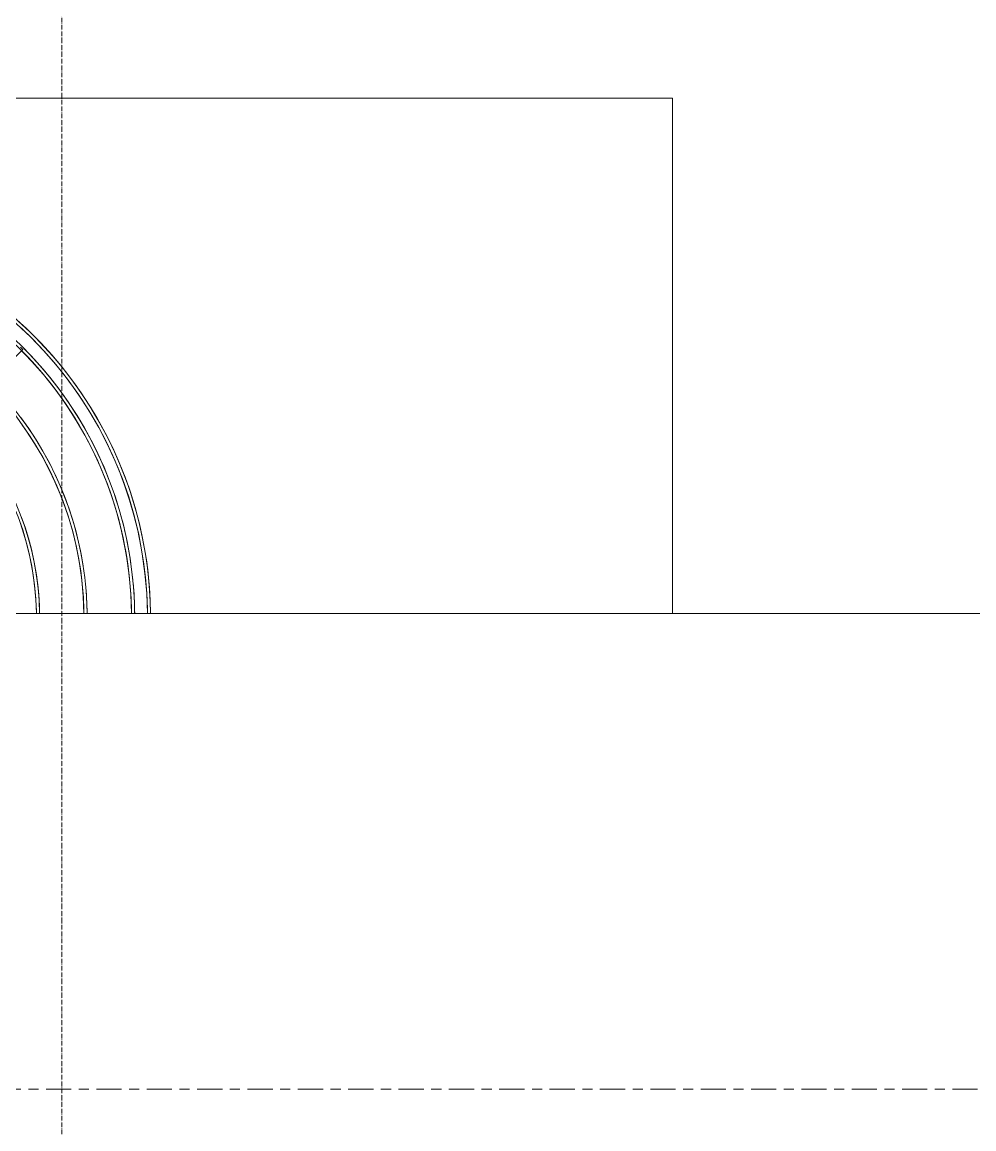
# Model space of a CAD drawing. Header units: millimetres. Extents: x -10599 to 108788, y -9455 to 93550.
# Drawn here: x 24676 to 25276, y 21875 to 22573 of the extents above; entities that cross this region are included whole.
import ezdxf

# ---------------------------------------------------------------- set-up
doc = ezdxf.new("R2010")
doc.units = ezdxf.units.MM
doc.linetypes.add('Centre', pattern=[31.75, 6.35, -4.7625, 15.875, -4.7625])
doc.linetypes.add('Grid Line', pattern=[4.2, 3, -0.6, 0, -0.6])
for name, color, linetype, lineweight in [('M-EQPM', 44, 'Continuous', 5), ('NET-THAY', 2, 'Continuous', 9), ('TRUC', 225, 'Continuous', 5)]:
    doc.layers.add(name, color=color, linetype=linetype, lineweight=lineweight)

# ---------------------------------------------------------------- blocks, each defined once
blk = doc.blocks.new('ALB-AC MAY LANH - Generic _Without Brackets_-1836009-MẶT ĐỨNG 1-14')
at = {"layer": 'M-EQPM'}
for p, q in [((9440.9, 19225), (10310.9, 19225)), ((10310.9, 19225), (10310.9, 18900)), ((9901.32, 19066.5), (9899.9, 19067.91)), ((9752.82, 18918.01), (9901.32, 19066.5))]:
    blk.add_line(p, q, dxfattribs=at)
at = {"layer": 'M-EQPM', "flags": 128}
for points in [[(9981.85, 18900), (9981.7, 18907.54), (9981.1, 18917.56), (9980.1, 18927.55), (9978.7, 18937.49), (9976.9, 18947.37), (9974.71, 18957.16), (9972.13, 18966.87), (9969.16, 18976.46), (9965.81, 18985.92), (9962.09, 18995.24), (9958, 19004.41), (9953.54, 19013.41), (9948.73, 19022.22), (9943.57, 19030.83), (9938.06, 19039.23), (9932.23, 19047.4), (9926.08, 19055.33), (9919.61, 19063.01), (9912.84, 19070.42), (9905.78, 19077.56), (9898.44, 19084.41)], [(9981.85, 18900), (9981.7, 18907.54), (9981.1, 18917.56), (9980.1, 18927.55), (9978.7, 18937.49), (9976.9, 18947.37), (9974.71, 18957.16), (9972.13, 18966.87), (9969.16, 18976.46), (9965.81, 18985.92), (9962.09, 18995.24), (9958, 19004.41), (9953.54, 19013.41), (9948.73, 19022.22), (9943.57, 19030.83), (9938.06, 19039.23), (9932.23, 19047.4), (9926.08, 19055.33), (9919.61, 19063.01), (9912.84, 19070.42), (9905.78, 19077.56), (9898.44, 19084.41)], [(9981.85, 18900), (9981.7, 18907.54), (9981.1, 18917.56), (9980.1, 18927.55), (9978.7, 18937.49), (9976.9, 18947.37), (9974.71, 18957.16), (9972.13, 18966.87), (9969.16, 18976.46), (9965.81, 18985.92), (9962.09, 18995.24), (9958, 19004.41), (9953.54, 19013.41), (9948.73, 19022.22), (9943.57, 19030.83), (9938.06, 19039.23), (9932.23, 19047.4), (9926.08, 19055.33), (9919.61, 19063.01), (9912.84, 19070.42), (9905.78, 19077.56), (9898.44, 19084.41)], [(9981.85, 18900), (9981.7, 18907.54), (9981.1, 18917.56), (9980.1, 18927.55), (9978.7, 18937.49), (9976.9, 18947.37), (9974.71, 18957.16), (9972.13, 18966.87), (9969.16, 18976.46), (9965.81, 18985.92), (9962.09, 18995.24), (9958, 19004.41), (9953.54, 19013.41), (9948.73, 19022.22), (9943.57, 19030.83), (9938.06, 19039.23), (9932.23, 19047.4), (9926.08, 19055.33), (9919.61, 19063.01), (9912.84, 19070.42), (9905.78, 19077.56), (9898.44, 19084.41)], [(9981.85, 18900), (9981.7, 18907.54), (9981.1, 18917.56), (9980.1, 18927.55), (9978.7, 18937.49), (9976.9, 18947.37), (9974.71, 18957.16), (9972.13, 18966.87), (9969.16, 18976.46), (9965.81, 18985.92), (9962.09, 18995.24), (9958, 19004.41), (9953.54, 19013.41), (9948.73, 19022.22), (9943.57, 19030.83), (9938.06, 19039.23), (9932.23, 19047.4), (9926.08, 19055.33), (9919.61, 19063.01), (9912.84, 19070.42), (9905.78, 19077.56), (9898.44, 19084.41)], [(9981.85, 18900), (9981.7, 18907.54), (9981.1, 18917.56), (9980.1, 18927.55), (9978.7, 18937.49), (9976.9, 18947.37), (9974.71, 18957.16), (9972.13, 18966.87), (9969.16, 18976.46), (9965.81, 18985.92), (9962.09, 18995.24), (9958, 19004.41), (9953.54, 19013.41), (9948.73, 19022.22), (9943.57, 19030.83), (9938.06, 19039.23), (9932.23, 19047.4), (9926.08, 19055.33), (9919.61, 19063.01), (9912.84, 19070.42), (9905.78, 19077.56), (9898.44, 19084.41)], [(9981.85, 18900), (9981.7, 18907.54), (9981.1, 18917.56), (9980.1, 18927.55), (9978.7, 18937.49), (9976.9, 18947.37), (9974.71, 18957.16), (9972.13, 18966.87), (9969.16, 18976.46), (9965.81, 18985.92), (9962.09, 18995.24), (9958, 19004.41), (9953.54, 19013.41), (9948.73, 19022.22), (9943.57, 19030.83), (9938.06, 19039.23), (9932.23, 19047.4), (9926.08, 19055.33), (9919.61, 19063.01), (9912.84, 19070.42), (9905.78, 19077.56), (9898.44, 19084.41)], [(9981.85, 18900), (9981.7, 18907.54), (9981.1, 18917.56), (9980.1, 18927.55), (9978.7, 18937.49), (9976.9, 18947.37), (9974.71, 18957.16), (9972.13, 18966.87), (9969.16, 18976.46), (9965.81, 18985.92), (9962.09, 18995.24), (9958, 19004.41), (9953.54, 19013.41), (9948.73, 19022.22), (9943.57, 19030.83), (9938.06, 19039.23), (9932.23, 19047.4), (9926.08, 19055.33), (9919.61, 19063.01), (9912.84, 19070.42), (9905.78, 19077.56), (9898.44, 19084.41)], [(9900.49, 19079.83), (9907.64, 19072.9), (9914.52, 19065.69), (9921.09, 19058.21), (9927.37, 19050.48), (9933.33, 19042.5), (9938.97, 19034.29), (9944.27, 19025.86), (9949.23, 19017.22), (9953.85, 19008.4), (9958.1, 18999.39), (9961.99, 18990.23), (9965.52, 18980.91), (9968.67, 18971.46), (9971.43, 18961.9), (9973.82, 18952.23), (9975.81, 18942.47), (9977.41, 18932.64), (9978.62, 18922.75), (9979.43, 18912.83), (9979.85, 18902.88), (9979.88, 18900)], [(9971.85, 18900), (9971.71, 18907.14), (9971.13, 18916.76), (9970.17, 18926.35), (9968.83, 18935.9), (9967.1, 18945.38), (9965, 18954.79), (9962.52, 18964.1), (9959.67, 18973.31), (9956.46, 18982.4), (9952.88, 18991.35), (9948.95, 19000.15), (9944.67, 19008.79), (9940.05, 19017.25), (9935.09, 19025.52), (9929.81, 19033.58), (9924.21, 19041.42), (9918.3, 19049.04), (9912.09, 19056.41), (9905.59, 19063.53), (9898.81, 19070.38)], [(9900.55, 19065.85), (9907.14, 19058.94), (9913.46, 19051.76), (9919.48, 19044.34), (9925.2, 19036.68), (9930.61, 19028.8), (9935.7, 19020.7), (9940.46, 19012.42), (9944.89, 19003.94), (9948.98, 18995.3), (9952.71, 18986.5), (9956.1, 18977.56), (9959.12, 18968.49), (9961.77, 18959.31), (9964.06, 18950.03), (9965.97, 18940.66), (9967.51, 18931.23), (9968.67, 18921.74), (9969.45, 18912.21), (9969.85, 18902.66), (9969.88, 18900)], [(9900.49, 19079.83), (9907.64, 19072.9), (9914.52, 19065.69), (9921.09, 19058.21), (9927.37, 19050.48), (9933.33, 19042.5), (9938.97, 19034.29), (9944.27, 19025.86), (9949.23, 19017.22), (9953.85, 19008.4), (9958.1, 18999.39), (9961.99, 18990.23), (9965.52, 18980.91), (9968.67, 18971.46), (9971.43, 18961.9), (9973.82, 18952.23), (9975.81, 18942.47), (9977.41, 18932.64), (9978.62, 18922.75), (9979.43, 18912.83), (9979.85, 18902.88), (9979.88, 18900)], [(9900.49, 19079.83), (9907.64, 19072.9), (9914.52, 19065.69), (9921.09, 19058.21), (9927.37, 19050.48), (9933.33, 19042.5), (9938.97, 19034.29), (9944.27, 19025.86), (9949.23, 19017.22), (9953.85, 19008.4), (9958.1, 18999.39), (9961.99, 18990.23), (9965.52, 18980.91), (9968.67, 18971.46), (9971.43, 18961.9), (9973.82, 18952.23), (9975.81, 18942.47), (9977.41, 18932.64), (9978.62, 18922.75), (9979.43, 18912.83), (9979.85, 18902.88), (9979.88, 18900)], [(9900.49, 19079.83), (9907.64, 19072.9), (9914.52, 19065.69), (9921.09, 19058.21), (9927.37, 19050.48), (9933.33, 19042.5), (9938.97, 19034.29), (9944.27, 19025.86), (9949.23, 19017.22), (9953.85, 19008.4), (9958.1, 18999.39), (9961.99, 18990.23), (9965.52, 18980.91), (9968.67, 18971.46), (9971.43, 18961.9), (9973.82, 18952.23), (9975.81, 18942.47), (9977.41, 18932.64), (9978.62, 18922.75), (9979.43, 18912.83), (9979.85, 18902.88), (9979.88, 18900)], [(9900.49, 19079.83), (9907.64, 19072.9), (9914.52, 19065.69), (9921.09, 19058.21), (9927.37, 19050.48), (9933.33, 19042.5), (9938.97, 19034.29), (9944.27, 19025.86), (9949.23, 19017.22), (9953.85, 19008.4), (9958.1, 18999.39), (9961.99, 18990.23), (9965.52, 18980.91), (9968.67, 18971.46), (9971.43, 18961.9), (9973.82, 18952.23), (9975.81, 18942.47), (9977.41, 18932.64), (9978.62, 18922.75), (9979.43, 18912.83), (9979.85, 18902.88), (9979.88, 18900)], [(9900.49, 19079.83), (9907.64, 19072.9), (9914.52, 19065.69), (9921.09, 19058.21), (9927.37, 19050.48), (9933.33, 19042.5), (9938.97, 19034.29), (9944.27, 19025.86), (9949.23, 19017.22), (9953.85, 19008.4), (9958.1, 18999.39), (9961.99, 18990.23), (9965.52, 18980.91), (9968.67, 18971.46), (9971.43, 18961.9), (9973.82, 18952.23), (9975.81, 18942.47), (9977.41, 18932.64), (9978.62, 18922.75), (9979.43, 18912.83), (9979.85, 18902.88), (9979.88, 18900)], [(9900.49, 19079.83), (9907.64, 19072.9), (9914.52, 19065.69), (9921.09, 19058.21), (9927.37, 19050.48), (9933.33, 19042.5), (9938.97, 19034.29), (9944.27, 19025.86), (9949.23, 19017.22), (9953.85, 19008.4), (9958.1, 18999.39), (9961.99, 18990.23), (9965.52, 18980.91), (9968.67, 18971.46), (9971.43, 18961.9), (9973.82, 18952.23), (9975.81, 18942.47), (9977.41, 18932.64), (9978.62, 18922.75), (9979.43, 18912.83), (9979.85, 18902.88), (9979.88, 18900)], [(9900.49, 19079.83), (9907.64, 19072.9), (9914.52, 19065.69), (9921.09, 19058.21), (9927.37, 19050.48), (9933.33, 19042.5), (9938.97, 19034.29), (9944.27, 19025.86), (9949.23, 19017.22), (9953.85, 19008.4), (9958.1, 18999.39), (9961.99, 18990.23), (9965.52, 18980.91), (9968.67, 18971.46), (9971.43, 18961.9), (9973.82, 18952.23), (9975.81, 18942.47), (9977.41, 18932.64), (9978.62, 18922.75), (9979.43, 18912.83), (9979.85, 18902.88), (9979.88, 18900)], [(9941.85, 18900), (9941.74, 18905.94), (9941.23, 18914.36), (9940.39, 18922.76), (9939.21, 18931.12), (9937.7, 18939.42), (9935.86, 18947.66), (9933.69, 18955.81), (9931.19, 18963.87), (9928.38, 18971.83), (9925.25, 18979.67), (9921.81, 18987.37), (9918.06, 18994.94), (9914.01, 19002.34), (9909.68, 19009.58), (9905.05, 19016.64), (9900.15, 19023.51)], [(9900.81, 19019.21), (9905.54, 19012.32), (9909.99, 19005.24), (9914.16, 18997.99), (9918.03, 18990.58), (9921.6, 18983.03), (9924.87, 18975.33), (9927.83, 18967.51), (9930.47, 18959.58), (9932.79, 18951.55), (9934.79, 18943.43), (9936.47, 18935.24), (9937.81, 18926.99), (9938.83, 18918.7), (9939.51, 18910.36), (9939.86, 18902.01)], [(9911.85, 18900), (9911.76, 18904.74), (9911.33, 18911.96), (9910.6, 18919.17), (9909.59, 18926.34), (9908.3, 18933.46), (9906.72, 18940.52), (9904.86, 18947.52), (9902.72, 18954.44), (9900.3, 18961.26)], [(9899.56, 18957.46), (9901.83, 18950.67), (9903.81, 18943.79), (9905.53, 18936.84), (9906.96, 18929.83), (9908.11, 18922.76), (9908.98, 18915.65), (9909.57, 18908.52), (9909.86, 18901.36)]]:
    blk.add_lwpolyline(points, dxfattribs=at)
at = {"layer": 'M-EQPM'}
for radius, start, end in [(249, 0.58012, 179.41988), (249, 0.58012, 179.41988), (249, 0.58012, 179.41988), (249, 0.58012, 179.41988), (249, 0.58012, 179.41988), (249, 0.58012, 179.41988), (249, 0.58012, 179.41988), (249, 0.58012, 179.41988), (241, 20.91192, 159.08808), (239, 0.60439, 179.39561), (251, 0.57549, 59.55695), (251, 0.57549, 59.55695), (251, 0.57549, 59.55695), (251, 0.57549, 59.55695), (251, 0.57549, 59.55695), (251, 0.57549, 59.55695), (251, 0.57549, 59.55695), (251, 0.57549, 59.55695), (209, 0.69207, 179.30793), (211, 8.85525, 73.57493), (179, 0.80944, 179.19056), (181, 0.80049, 80.93294), (241, 20.91192, 44.76176), (239, 6.42857, 44.75976), (241, 5.63548, 18.69573), (241, 5.63548, 18.69573), (211, 0.68551, 5.76561), (239, 0.60439, 3.8357), (241, 0.59937, 5.19586), (241, 0.59937, 5.19586)]:
    blk.add_arc((9730.9, 18897.5), radius, start, end, dxfattribs=at)
blk = doc.blocks.new('A$C545A63CE')
at = {"layer": 'NET-THAY'}
blk.add_line((-80671.54, 300), (-82871.54, 300), dxfattribs=at)
at = {"layer": 'M-EQPM'}
blk.add_blockref('ALB-AC MAY LANH - Generic _Without Brackets_-1836009-MẶT ĐỨNG 1-14', (-91697.44, -18600), dxfattribs=at)

msp = doc.modelspace()

# ---------------------------------------------------------------- linework, layer by layer
at = {"layer": 'TRUC', "linetype": 'Grid Line'}
msp.add_line((24700.52, -5171), (24700.52, 91838.4), dxfattribs=at)
at = {"layer": 'TRUC', "linetype": 'Centre'}
msp.add_line((-10499.48, 21900), (108517.76, 21900), dxfattribs=at)

# ---------------------------------------------------------------- block references
at = {"layer": 'NET-THAY'}
msp.add_blockref('A$C545A63CE', (106472.06, 21900), dxfattribs=at)

doc.saveas('drawing.dxf')
